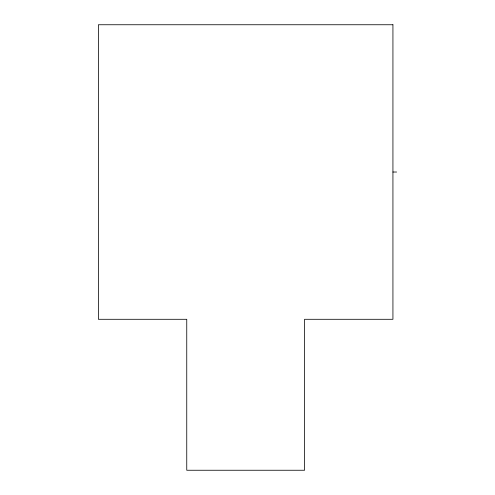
<?xml version="1.0" encoding="UTF-8"?>
<svg xmlns="http://www.w3.org/2000/svg" width="495" height="495" viewBox="0 0 495 495"><rect width="100%" height="100%" fill="white"/><g stroke="black" fill="none" stroke-linecap="round" stroke-linejoin="round"><path stroke-width="0.74" d="M392.931 172.025L396.613 172.025M392.931 24.75L98.387 24.75L98.387 319.294L186.751 319.294L186.751 470.25L304.567 470.25L304.567 319.294L392.931 319.294L392.931 24.75"/></g></svg>
